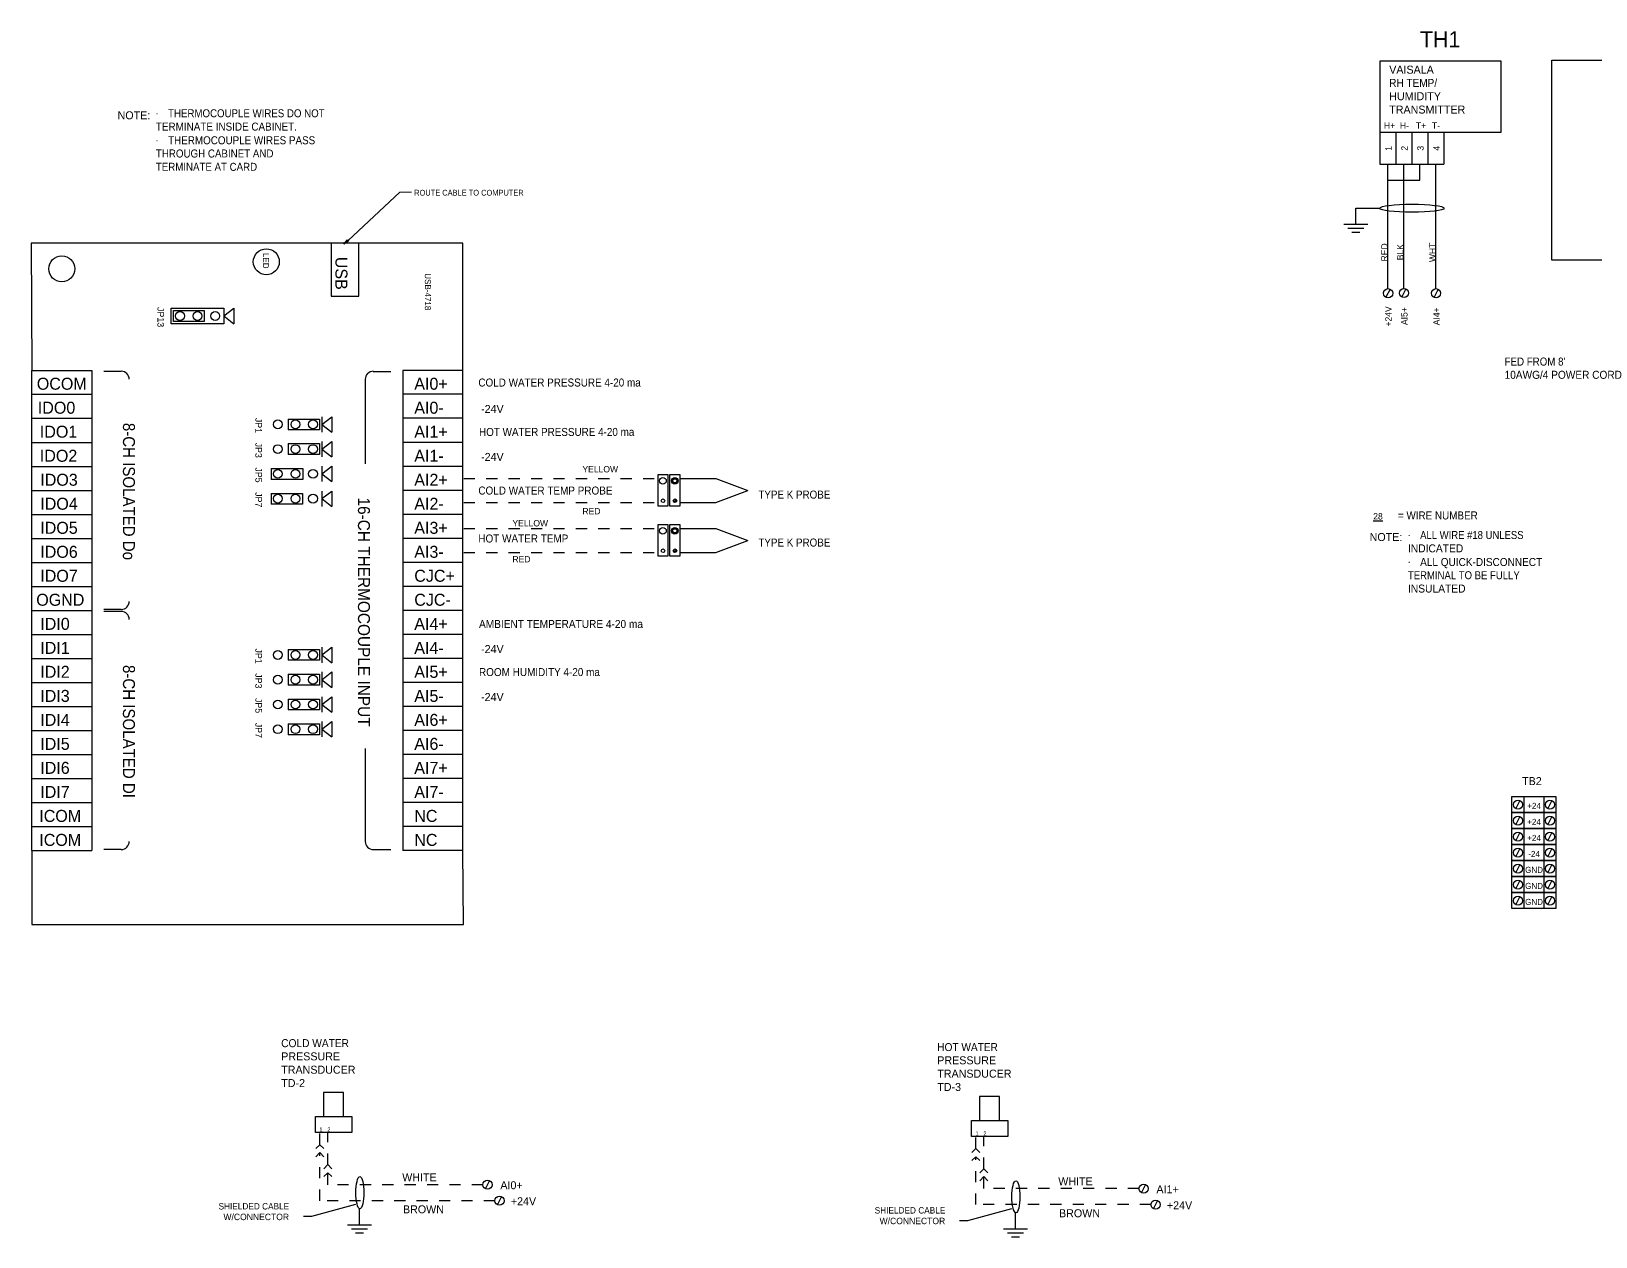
# Model space of a CAD drawing. Header units: inches. Extents: x 1 to 32.3, y 0.5 to 21.
# Drawn here: x 2.6 to 16.57, y 10.25 to 21.01 of the extents above; entities that cross this region are included whole.
import ezdxf

# ---------------------------------------------------------------- set-up
doc = ezdxf.new("R2010")
doc.units = ezdxf.units.IN
doc.header["$MEASUREMENT"] = 0
doc.linetypes.add('HIDDEN', pattern=[0.075, 0.05, -0.025])
for name, color, linetype in [('COMP', 3, 'Continuous'), ('DASH', 3, 'HIDDEN'), ('DEVICE', 3, 'Continuous'), ('HIDDEN', 3, 'HIDDEN'), ('SLD-0', 7, 'Continuous'), ('TEXT', 4, 'Continuous'), ('WIRE', 1, 'Continuous'), ('WIRE_BIG', 1, 'Continuous')]:
    doc.layers.add(name, color=color, linetype=linetype)
doc.styles.add('SLDTEXTSTYLE0', font='TXT')
doc.styles.add('SLDTEXTSTYLE1', font='TXT', dxfattribs={"width": 0.928571})
doc.styles.add('SLDTEXTSTYLE10', font='TXT', dxfattribs={"width": 0.923077})
doc.styles.add('SLDTEXTSTYLE11', font='TXT', dxfattribs={"width": 0.944444})
doc.styles.add('SLDTEXTSTYLE14', font='TXT', dxfattribs={"width": 0.7})
doc.styles.add('SLDTEXTSTYLE15', font='TXT', dxfattribs={"width": 0.887368})
doc.styles.add('SLDTEXTSTYLE16', font='TXT', dxfattribs={"width": 0.96})
doc.styles.add('SLDTEXTSTYLE17', font='TXT', dxfattribs={"width": 0.937})
doc.styles.add('SLDTEXTSTYLE18', font='TXT', dxfattribs={"width": 0.891})
doc.styles.add('SLDTEXTSTYLE19', font='TXT', dxfattribs={"width": 0.9375})
doc.styles.add('SLDTEXTSTYLE2', font='TXT', dxfattribs={"width": 0.916667})
doc.styles.add('SLDTEXTSTYLE20', font='TXT', dxfattribs={"width": 0.9048})
doc.styles.add('SLDTEXTSTYLE21', font='TXT', dxfattribs={"width": 0.9232})
doc.styles.add('SLDTEXTSTYLE22', font='TXT', dxfattribs={"width": 0.92})
doc.styles.add('SLDTEXTSTYLE23', font='TXT', dxfattribs={"width": 0.911579})
doc.styles.add('SLDTEXTSTYLE24', font='TXT', dxfattribs={"width": 0.905882})
doc.styles.add('SLDTEXTSTYLE25', font='TXT', dxfattribs={"width": 0.909091})
doc.styles.add('SLDTEXTSTYLE26', font='TXT', dxfattribs={"width": 0.95})
doc.styles.add('SLDTEXTSTYLE27', font='TXT', dxfattribs={"width": 0.964286})
doc.styles.add('SLDTEXTSTYLE28', font='TXT', dxfattribs={"width": 0.925926})
doc.styles.add('SLDTEXTSTYLE29', font='TXT', dxfattribs={"width": 0.934783})
doc.styles.add('SLDTEXTSTYLE4', font='TXT', dxfattribs={"width": 0.958333})

# ---------------------------------------------------------------- blocks, each defined once
blk = doc.blocks.new('GND')
at = {"layer": 'WIRE_BIG'}
for p, q in [((0, -0.5), (0, 0)), ((-0.375, -0.5), (0.375, -0.5)), ((-0.25, -0.625), (0.25, -0.625)), ((-0.125, -0.75), (0.125, -0.75))]:
    blk.add_line(p, q, dxfattribs=at)
blk = doc.blocks.new('ADVANTECH JUMPER')
at = {"layer": 'DEVICE'}
for p, q in [((17.133, 61.415), (18.117, 61.415)), ((17.133, 61.415), (17.133, 61.079)), ((18.117, 61.415), (18.117, 61.079)), ((18.117, 61.079), (17.133, 61.079))]:
    blk.add_line(p, q, dxfattribs=at)
blk = doc.blocks.new('SW_NOTE_2')
at = {"layer": 'TEXT', "color": 0, "attachment_point": 1}
for s, insert, char_height, style in [('·     ', (0, 0.092), 0.0714, 'SLDTEXTSTYLE14'), ('ALL WIRE #18 UNLESS', (0.109, 0.089), 0.07143, 'SLDTEXTSTYLE15'), ('INDICATED', (0, -0.03), 0.0714, 'SLDTEXTSTYLE16'), ('TERMINAL TO BE FULLY', (0, -0.27), 0.07143, 'SLDTEXTSTYLE18'), ('·     ', (0, -0.148), 0.0714, 'SLDTEXTSTYLE14'), ('ALL QUICK-DISCONNECT', (0.109, -0.152), 0.07143, 'SLDTEXTSTYLE17'), ('INSULATED', (0, -0.389), 0.0714, 'SLDTEXTSTYLE16')]:
    blk.add_mtext(s, dxfattribs=dict(at, insert=insert, char_height=char_height, style=style))
blk = doc.blocks.new('SW_NOTE_4')
at = {"layer": 'TEXT', "color": 0, "attachment_point": 1}
for s, insert, char_height, style in [('·     ', (0, 0.092), 0.0714, 'SLDTEXTSTYLE14'), ('THERMOCOUPLE WIRES DO NOT', (0.109, 0.089), 0.07143, 'SLDTEXTSTYLE20'), ('TERMINATE INSIDE CABINET.', (0, -0.03), 0.07143, 'SLDTEXTSTYLE21'), ('THROUGH CABINET AND', (0, -0.27), 0.07143, 'SLDTEXTSTYLE23'), ('·     ', (0, -0.148), 0.0714, 'SLDTEXTSTYLE14'), ('THERMOCOUPLE WIRES PASS', (0.109, -0.152), 0.07143, 'SLDTEXTSTYLE22'), ('TERMINATE AT CARD', (0, -0.389), 0.07143, 'SLDTEXTSTYLE24')]:
    blk.add_mtext(s, dxfattribs=dict(at, insert=insert, char_height=char_height, style=style))
blk = doc.blocks.new('SW_NOTE_5')
at = {"layer": 'TEXT', "color": 0, "char_height": 0.07143, "attachment_point": 1}
for s, insert, style in [("FED FROM 8'", (0, 0.092), 'SLDTEXTSTYLE25'), ('10AWG/4 POWER CORD', (0, -0.026), 'SLDTEXTSTYLE11')]:
    blk.add_mtext(s, dxfattribs=dict(at, insert=insert, style=style))
blk = doc.blocks.new('SW_NOTE_6')
at = {"layer": 'SLD-0', "color": 0, "char_height": 0.0714, "attachment_point": 1}
for s, insert, style in [('COLD WATER', (0, 0.092), 'SLDTEXTSTYLE26'), ('PRESSURE', (0, -0.026), 'SLDTEXTSTYLE0'), ('TRANSDUCER', (0, -0.145), 'SLDTEXTSTYLE0'), ('TD-2', (0, -0.264), 'SLDTEXTSTYLE0')]:
    blk.add_mtext(s, dxfattribs=dict(at, insert=insert, style=style))
blk = doc.blocks.new('SW_NOTE_7')
at = {"layer": 'TEXT', "color": 0, "char_height": 0.05714, "attachment_point": 3}
for s, insert, style in [('SHIELDED CABLE', (0.813, 0.074), 'SLDTEXTSTYLE27'), ('W/CONNECTOR', (0.812, -0.021), 'SLDTEXTSTYLE0')]:
    blk.add_mtext(s, dxfattribs=dict(at, insert=insert, style=style))
blk = doc.blocks.new('SW_NOTE_8')
at = {"layer": 'TEXT', "color": 0, "attachment_point": 1}
for s, insert, char_height, style in [('VAISALA', (0, 0.092), 0.0714, 'SLDTEXTSTYLE0'), ('RH TEMP/', (0, -0.026), 0.0714, 'SLDTEXTSTYLE19'), ('TRANSMITTER', (0, -0.264), 0.07143, 'SLDTEXTSTYLE0'), ('HUMIDITY', (0, -0.145), 0.0714, 'SLDTEXTSTYLE0')]:
    blk.add_mtext(s, dxfattribs=dict(at, insert=insert, char_height=char_height, style=style))
blk = doc.blocks.new('SW_NOTE_9')
at = {"layer": 'SLD-0', "color": 0, "char_height": 0.0714, "attachment_point": 1}
for s, insert, style in [('HOT WATER', (0, 0.092), 'SLDTEXTSTYLE11'), ('PRESSURE', (0, -0.026), 'SLDTEXTSTYLE0'), ('TRANSDUCER', (0, -0.145), 'SLDTEXTSTYLE0'), ('TD-3', (0, -0.264), 'SLDTEXTSTYLE0')]:
    blk.add_mtext(s, dxfattribs=dict(at, insert=insert, style=style))
blk = doc.blocks.new('SW_NOTE_10')
at = {"layer": 'TEXT', "color": 0, "char_height": 0.05714, "attachment_point": 3}
for s, insert, style in [('SHIELDED CABLE', (0.813, 0.074), 'SLDTEXTSTYLE27'), ('W/CONNECTOR', (0.812, -0.021), 'SLDTEXTSTYLE0')]:
    blk.add_mtext(s, dxfattribs=dict(at, insert=insert, style=style))

msp = doc.modelspace()

# ---------------------------------------------------------------- hatches: boundary and pattern name
at = {"layer": 'TEXT'}
msp.add_hatch(color=256, dxfattribs=at).paths.add_polyline_path([(5.425, 19.148), (5.436, 19.136), (5.393, 19.107)], flags=0)

# ---------------------------------------------------------------- linework, layer by layer
at = {"layer": 'COMP'}
for p, q in [((14.643, 20.107), (14.643, 19.821)), ((14.786, 20.107), (14.786, 19.821)), ((14.929, 20.107), (14.929, 19.821)), ((15.071, 20.107), (15.071, 19.821)), ((15.071, 20.107), (15.071, 19.821)), ((15.214, 20.107), (15.214, 19.821)), ((14.643, 19.821), (14.786, 19.821)), ((14.786, 19.821), (14.929, 19.821)), ((14.929, 19.821), (15.071, 19.821)), ((15.071, 19.821), (15.214, 19.821))]:
    msp.add_line(p, q, dxfattribs=at)
at = {"layer": 'COMP', "linetype": 'Continuous'}
for p, q in [((14.733, 18.707), (14.697, 18.636)), ((14.875, 18.708), (14.839, 18.637)), ((15.162, 18.707), (15.126, 18.636)), ((6.693, 10.751), (6.658, 10.68)), ((12.551, 10.715), (12.515, 10.644)), ((6.801, 10.608), (6.765, 10.537)), ((12.658, 10.572), (12.622, 10.501))]:
    msp.add_line(p, q, dxfattribs=at)
at = {"layer": 'COMP', "linetype": 'Continuous', "lineweight": 30}
for p, q in [((15.821, 14.179), (16.214, 14.179)), ((15.821, 14.036), (15.821, 14.179)), ((15.893, 14.143), (15.857, 14.071)), ((15.929, 14.179), (15.929, 14.036)), ((16.107, 14.179), (16.107, 14.036)), ((16.179, 14.143), (16.143, 14.071)), ((16.214, 14.179), (16.214, 14.036)), ((16.214, 14.036), (15.821, 14.036)), ((15.821, 14.036), (16.214, 14.036)), ((15.821, 13.893), (15.821, 14.036)), ((15.893, 14), (15.857, 13.929)), ((15.929, 14.036), (15.929, 13.893)), ((16.107, 14.036), (16.107, 13.893)), ((16.179, 14), (16.143, 13.929)), ((16.214, 14.036), (16.214, 13.893)), ((15.821, 13.893), (16.214, 13.893)), ((15.821, 13.75), (15.821, 13.893)), ((16.214, 13.893), (15.821, 13.893)), ((15.893, 13.857), (15.857, 13.786)), ((15.929, 13.893), (15.929, 13.75)), ((16.107, 13.893), (16.107, 13.75)), ((16.179, 13.857), (16.143, 13.786)), ((16.214, 13.893), (16.214, 13.75)), ((16.214, 13.75), (15.821, 13.75)), ((15.821, 13.75), (16.214, 13.75)), ((15.821, 13.607), (15.821, 13.75)), ((15.893, 13.714), (15.857, 13.643)), ((15.929, 13.75), (15.929, 13.607)), ((16.107, 13.75), (16.107, 13.607)), ((16.179, 13.714), (16.143, 13.643)), ((16.214, 13.75), (16.214, 13.607)), ((15.821, 13.607), (16.214, 13.607)), ((15.821, 13.464), (15.821, 13.607)), ((16.214, 13.607), (15.821, 13.607)), ((15.893, 13.571), (15.857, 13.5)), ((15.929, 13.607), (15.929, 13.464)), ((16.107, 13.607), (16.107, 13.464)), ((16.179, 13.571), (16.143, 13.5)), ((16.214, 13.607), (16.214, 13.464)), ((16.214, 13.464), (15.821, 13.464)), ((15.821, 13.464), (16.214, 13.464)), ((15.821, 13.321), (15.821, 13.464)), ((15.893, 13.429), (15.857, 13.357)), ((15.929, 13.464), (15.929, 13.321)), ((16.107, 13.464), (16.107, 13.321)), ((16.179, 13.429), (16.143, 13.357)), ((16.214, 13.464), (16.214, 13.321)), ((16.214, 13.321), (15.821, 13.321)), ((15.821, 13.321), (16.214, 13.321)), ((15.821, 13.179), (15.821, 13.321)), ((15.893, 13.286), (15.857, 13.214)), ((15.929, 13.321), (15.929, 13.179)), ((16.107, 13.321), (16.107, 13.179)), ((16.179, 13.286), (16.143, 13.214)), ((16.214, 13.321), (16.214, 13.179)), ((16.214, 13.179), (15.821, 13.179))]:
    msp.add_line(p, q, dxfattribs=at)
at = {"layer": 'COMP', "linetype": 'Continuous'}
for centre in [(14.716, 18.67), (14.858, 18.672), (15.144, 18.67), (6.676, 10.714), (12.533, 10.679), (6.783, 10.571), (12.64, 10.536)]:
    msp.add_circle(centre, 0.041, dxfattribs=at)
at = {"layer": 'COMP', "linetype": 'Continuous', "lineweight": 30}
for centre in [(15.876, 14.106), (16.161, 14.106), (15.876, 13.963), (16.161, 13.963), (15.876, 13.82), (16.161, 13.82), (15.876, 13.678), (16.161, 13.678), (15.876, 13.535), (16.161, 13.535), (15.876, 13.392), (16.161, 13.392), (15.876, 13.249), (16.161, 13.249)]:
    msp.add_circle(centre, 0.041, dxfattribs=at)
at = {"layer": 'DASH', "linetype": 'Continuous'}
for p, q in [((16.179, 20.75), (19.964, 20.75)), ((16.179, 18.964), (16.179, 20.75)), ((19.964, 18.964), (16.179, 18.964))]:
    msp.add_line(p, q, dxfattribs=at)
at = {"layer": 'DEVICE', "linetype": 'Continuous', "lineweight": 30}
for p, q in [((15.726, 20.742), (14.643, 20.742)), ((14.643, 20.742), (14.643, 20.107)), ((15.726, 20.107), (15.726, 20.742)), ((14.643, 20.107), (15.726, 20.107)), ((6.455, 19.116), (2.603, 19.116)), ((2.603, 19.116), (2.607, 17.982)), ((5.281, 19.112), (5.281, 18.643)), ((5.527, 18.643), (5.527, 19.116)), ((6.455, 17.982), (6.455, 19.116)), ((5.281, 18.643), (5.527, 18.643)), ((3.852, 18.536), (4.323, 18.536)), ((3.852, 18.398), (3.852, 18.536)), ((3.871, 18.516), (4.146, 18.516)), ((3.871, 18.418), (3.871, 18.516)), ((4.146, 18.516), (4.146, 18.418)), ((4.323, 18.536), (4.323, 18.398)), ((4.323, 18.467), (4.412, 18.536)), ((4.323, 18.467), (4.412, 18.398)), ((4.412, 18.536), (4.412, 18.398)), ((4.323, 18.398), (3.852, 18.398)), ((4.146, 18.418), (3.871, 18.418)), ((2.607, 17.768), (2.607, 17.982)), ((2.607, 17.982), (3.143, 17.982)), ((3.143, 17.982), (3.143, 17.768)), ((3.406, 17.973), (3.25, 17.973)), ((5.585, 17.147), (5.585, 17.902)), ((5.656, 17.973), (5.812, 17.973)), ((5.92, 17.982), (5.92, 17.768)), ((6.455, 17.982), (5.92, 17.982)), ((6.455, 17.768), (6.455, 17.982)), ((2.607, 17.554), (2.607, 17.768)), ((2.607, 17.768), (3.143, 17.768)), ((3.143, 17.768), (3.143, 17.554)), ((5.92, 17.768), (5.92, 17.554)), ((6.455, 17.768), (5.92, 17.768)), ((6.455, 17.554), (6.455, 17.768)), ((2.607, 17.339), (2.607, 17.554)), ((2.607, 17.554), (3.143, 17.554)), ((3.143, 17.554), (3.143, 17.339)), ((5.197, 17.568), (5.197, 17.431)), ((5.197, 17.5), (5.285, 17.568)), ((5.197, 17.5), (5.285, 17.431)), ((5.285, 17.568), (5.285, 17.431)), ((5.92, 17.554), (5.92, 17.339)), ((6.455, 17.554), (5.92, 17.554)), ((6.455, 17.339), (6.455, 17.554)), ((2.607, 17.125), (2.607, 17.339)), ((2.607, 17.339), (3.143, 17.339)), ((3.143, 17.339), (3.143, 17.125)), ((5.197, 17.347), (5.197, 17.21)), ((5.197, 17.279), (5.285, 17.347)), ((5.285, 17.347), (5.285, 17.21)), ((5.92, 17.339), (5.92, 17.125)), ((6.455, 17.339), (5.92, 17.339)), ((6.455, 17.125), (6.455, 17.339)), ((5.197, 17.279), (5.285, 17.21)), ((2.607, 16.911), (2.607, 17.125)), ((2.607, 17.125), (3.143, 17.125)), ((3.143, 17.125), (3.143, 16.911)), ((5.197, 17.126), (5.197, 16.989)), ((5.197, 17.058), (5.285, 17.126)), ((5.197, 17.058), (5.285, 16.989)), ((5.285, 17.126), (5.285, 16.989)), ((5.92, 17.125), (5.92, 16.911)), ((6.455, 17.125), (5.92, 17.125)), ((6.455, 16.911), (6.455, 17.125)), ((2.607, 16.696), (2.607, 16.911)), ((2.607, 16.911), (3.143, 16.911)), ((3.143, 16.911), (3.143, 16.696)), ((5.197, 16.905), (5.197, 16.768)), ((5.197, 16.837), (5.285, 16.905)), ((5.285, 16.905), (5.285, 16.768)), ((5.92, 16.911), (5.92, 16.696)), ((6.455, 16.911), (5.92, 16.911)), ((6.455, 16.696), (6.455, 16.911)), ((8.393, 17.018), (8.714, 17.018)), ((8.714, 17.018), (9, 16.911)), ((8.714, 16.804), (9, 16.911)), ((5.197, 16.837), (5.285, 16.768)), ((8.393, 16.804), (8.714, 16.804)), ((2.607, 16.482), (2.607, 16.696)), ((2.607, 16.696), (3.143, 16.696)), ((3.143, 16.696), (3.143, 16.482)), ((5.92, 16.696), (5.92, 16.482)), ((6.455, 16.696), (5.92, 16.696)), ((6.455, 16.482), (6.455, 16.696)), ((2.607, 16.268), (2.607, 16.482)), ((2.607, 16.482), (3.143, 16.482)), ((3.143, 16.482), (3.143, 16.268)), ((5.92, 16.482), (5.92, 16.268)), ((6.455, 16.482), (5.92, 16.482)), ((6.455, 16.268), (6.455, 16.482)), ((8.393, 16.571), (8.714, 16.571)), ((8.714, 16.571), (9, 16.464)), ((8.393, 16.357), (8.714, 16.357)), ((8.714, 16.357), (9, 16.464)), ((2.607, 16.054), (2.607, 16.268)), ((2.607, 16.268), (3.143, 16.268)), ((3.143, 16.268), (3.143, 16.054)), ((5.92, 16.268), (5.92, 16.054)), ((6.455, 16.268), (5.92, 16.268)), ((6.455, 16.054), (6.455, 16.268)), ((2.607, 15.839), (2.607, 16.054)), ((2.607, 16.054), (3.143, 16.054)), ((3.143, 16.054), (3.143, 15.839)), ((5.92, 16.054), (5.92, 15.839)), ((6.455, 16.054), (5.92, 16.054)), ((6.455, 15.839), (6.455, 16.054)), ((2.607, 15.625), (2.607, 15.839)), ((2.607, 15.839), (3.143, 15.839)), ((3.143, 15.839), (3.143, 15.625)), ((3.406, 15.848), (3.25, 15.848)), ((3.406, 15.83), (3.25, 15.83)), ((5.92, 15.839), (5.92, 15.625)), ((6.455, 15.839), (5.92, 15.839)), ((6.455, 15.625), (6.455, 15.839)), ((2.607, 15.411), (2.607, 15.625)), ((2.607, 15.625), (3.143, 15.625)), ((3.143, 15.625), (3.143, 15.411)), ((5.197, 15.511), (5.197, 15.373)), ((5.197, 15.442), (5.285, 15.511)), ((5.285, 15.511), (5.285, 15.373)), ((5.92, 15.625), (5.92, 15.411)), ((6.455, 15.625), (5.92, 15.625)), ((6.455, 15.411), (6.455, 15.625)), ((2.607, 15.196), (2.607, 15.411)), ((2.607, 15.411), (3.143, 15.411)), ((3.143, 15.411), (3.143, 15.196)), ((5.197, 15.442), (5.285, 15.373)), ((5.92, 15.411), (5.92, 15.196)), ((6.455, 15.411), (5.92, 15.411)), ((6.455, 15.196), (6.455, 15.411)), ((5.197, 15.29), (5.197, 15.152)), ((5.197, 15.221), (5.285, 15.29)), ((5.285, 15.29), (5.285, 15.152)), ((2.607, 14.982), (2.607, 15.196)), ((2.607, 15.196), (3.143, 15.196)), ((3.143, 15.196), (3.143, 14.982)), ((5.197, 15.221), (5.285, 15.152)), ((5.92, 15.196), (5.92, 14.982)), ((6.455, 15.196), (5.92, 15.196)), ((6.455, 14.982), (6.455, 15.196)), ((2.607, 14.768), (2.607, 14.982)), ((2.607, 14.982), (3.143, 14.982)), ((3.143, 14.982), (3.143, 14.768)), ((5.197, 15.069), (5.197, 14.931)), ((5.197, 15), (5.285, 15.069)), ((5.197, 15), (5.285, 14.931)), ((5.285, 15.069), (5.285, 14.931)), ((5.92, 14.982), (5.92, 14.768)), ((6.455, 14.982), (5.92, 14.982)), ((6.455, 14.768), (6.455, 14.982)), ((5.197, 14.848), (5.197, 14.71)), ((5.197, 14.779), (5.285, 14.848)), ((5.285, 14.848), (5.285, 14.71)), ((2.607, 14.554), (2.607, 14.768)), ((2.607, 14.768), (3.143, 14.768)), ((3.143, 14.768), (3.143, 14.554)), ((5.197, 14.779), (5.285, 14.71)), ((5.92, 14.768), (5.92, 14.554)), ((6.455, 14.768), (5.92, 14.768)), ((6.455, 14.554), (6.455, 14.768)), ((2.607, 14.339), (2.607, 14.554)), ((2.607, 14.554), (3.143, 14.554)), ((3.143, 14.554), (3.143, 14.339)), ((5.585, 13.777), (5.585, 14.607)), ((5.92, 14.554), (5.92, 14.339)), ((6.455, 14.554), (5.92, 14.554)), ((6.455, 14.339), (6.455, 14.554)), ((2.607, 14.125), (2.607, 14.339)), ((2.607, 14.339), (3.143, 14.339)), ((3.143, 14.339), (3.143, 14.125)), ((5.92, 14.339), (5.92, 14.125)), ((6.455, 14.339), (5.92, 14.339)), ((6.455, 14.125), (6.455, 14.339)), ((2.607, 13.911), (2.607, 14.125)), ((2.607, 14.125), (3.143, 14.125)), ((3.143, 14.125), (3.143, 13.911)), ((5.92, 14.125), (5.92, 13.911)), ((6.455, 14.125), (5.92, 14.125)), ((6.455, 13.911), (6.455, 14.125)), ((2.607, 13.696), (2.607, 13.911)), ((2.607, 13.911), (3.143, 13.911)), ((3.143, 13.911), (3.143, 13.696)), ((5.92, 13.911), (5.92, 13.696)), ((6.455, 13.911), (5.92, 13.911)), ((6.455, 13.696), (6.455, 13.911)), ((2.607, 13.696), (3.143, 13.696)), ((2.607, 13.696), (2.607, 13.036)), ((3.406, 13.705), (3.25, 13.705)), ((5.656, 13.705), (5.812, 13.705)), ((6.455, 13.696), (5.92, 13.696)), ((6.46, 13.036), (6.455, 13.696)), ((2.607, 13.036), (6.46, 13.036))]:
    msp.add_line(p, q, dxfattribs=at)
at = {"layer": 'DEVICE'}
for p, q in [((8.198, 17.052), (8.287, 17.052)), ((8.198, 16.769), (8.198, 17.052)), ((8.287, 17.052), (8.287, 16.769)), ((8.304, 17.052), (8.393, 17.052)), ((8.304, 16.769), (8.304, 17.052)), ((8.393, 17.052), (8.393, 16.769)), ((8.287, 16.769), (8.198, 16.769)), ((8.393, 16.769), (8.304, 16.769)), ((8.198, 16.606), (8.287, 16.606)), ((8.198, 16.323), (8.198, 16.606)), ((8.287, 16.606), (8.287, 16.323)), ((8.304, 16.606), (8.393, 16.606)), ((8.304, 16.323), (8.304, 16.606)), ((8.393, 16.606), (8.393, 16.323)), ((8.287, 16.323), (8.198, 16.323)), ((8.393, 16.323), (8.304, 16.323))]:
    msp.add_line(p, q, dxfattribs=at)
at = {"layer": 'DEVICE', "linetype": 'Continuous', "lineweight": 30}
for centre, radius in [((2.875, 18.888), 0.116), ((4.701, 18.951), 0.116), ((3.93, 18.467), 0.0393), ((4.087, 18.467), 0.0393), ((4.245, 18.467), 0.0393), ((4.804, 17.5), 0.0393), ((4.961, 17.5), 0.0393), ((5.118, 17.5), 0.0393), ((4.804, 17.279), 0.0393), ((4.961, 17.279), 0.0393), ((5.118, 17.279), 0.0393), ((4.804, 17.058), 0.0393), ((4.961, 17.058), 0.0393), ((5.118, 17.058), 0.0393), ((4.804, 16.837), 0.0393), ((4.961, 16.837), 0.0393), ((5.118, 16.837), 0.0393), ((4.804, 15.442), 0.0393), ((4.961, 15.442), 0.0393), ((5.118, 15.442), 0.0393), ((4.804, 15.221), 0.0393), ((4.961, 15.221), 0.0393), ((5.118, 15.221), 0.0393), ((4.804, 15), 0.0393), ((4.961, 15), 0.0393), ((5.118, 15), 0.0393), ((4.804, 14.779), 0.0393), ((4.961, 14.779), 0.0393), ((5.118, 14.779), 0.0393)]:
    msp.add_circle(centre, radius, dxfattribs=at)
at = {"layer": 'DEVICE'}
for centre, radius in [((8.242, 16.996), 0.0297), ((8.348, 16.996), 0.0297), ((8.348, 16.996), 0.0187), ((8.243, 16.818), 0.0159), ((8.349, 16.818), 0.0159), ((8.349, 16.818), 0.00898), ((8.242, 16.55), 0.0297), ((8.348, 16.55), 0.0297), ((8.348, 16.55), 0.0187), ((8.243, 16.372), 0.0159), ((8.349, 16.372), 0.0159), ((8.349, 16.372), 0.00898)]:
    msp.add_circle(centre, radius, dxfattribs=at)
at = {"layer": 'DEVICE', "linetype": 'Continuous', "lineweight": 30}
for centre, start, end in [((3.406, 17.902), 0, 90), ((5.656, 17.902), 90, 180), ((3.406, 15.92), 270, 0), ((3.406, 15.759), 0, 90), ((3.406, 13.777), 270, 0), ((5.656, 13.777), 180, 270)]:
    msp.add_arc(centre, 0.0714, start, end, dxfattribs=at)
at = {"layer": 'HIDDEN', "lineweight": 30}
for p, q in [((6.464, 17.018), (8.198, 17.018)), ((6.464, 16.804), (8.198, 16.804)), ((6.464, 16.571), (8.198, 16.571)), ((6.464, 16.357), (8.198, 16.357))]:
    msp.add_line(p, q, dxfattribs=at)
at = {"layer": 'HIDDEN', "linetype": 'HIDDEN'}
for p, q in [((5.179, 11.071), (5.179, 11.179)), ((5.25, 10.893), (5.25, 11.179)), ((11.036, 11.036), (11.036, 11.143)), ((11.107, 10.857), (11.107, 11.143)), ((5.179, 10.571), (5.179, 11)), ((11.036, 10.536), (11.036, 10.964)), ((5.25, 10.714), (5.25, 10.821)), ((11.107, 10.679), (11.107, 10.786)), ((6.636, 10.714), (5.25, 10.714)), ((12.493, 10.679), (11.107, 10.679)), ((6.743, 10.571), (5.179, 10.571)), ((12.6, 10.536), (11.036, 10.536))]:
    msp.add_line(p, q, dxfattribs=at)
at = {"layer": 'SLD-0', "linetype": 'Continuous'}
for p, q in [((5.39, 11.537), (5.212, 11.537)), ((5.212, 11.537), (5.212, 11.323)), ((5.39, 11.323), (5.39, 11.537)), ((11.248, 11.501), (11.069, 11.501)), ((11.069, 11.501), (11.069, 11.287)), ((11.248, 11.287), (11.248, 11.501)), ((5.212, 11.323), (5.39, 11.323)), ((11.069, 11.287), (11.248, 11.287))]:
    msp.add_line(p, q, dxfattribs=at)
at = {"layer": 'SLD-0'}
for p, q in [((5.14, 11.323), (5.463, 11.323)), ((5.14, 11.179), (5.14, 11.323)), ((5.463, 11.323), (5.463, 11.179)), ((5.463, 11.179), (5.14, 11.179)), ((10.998, 11.287), (11.32, 11.287)), ((10.998, 11.143), (10.998, 11.287)), ((11.32, 11.287), (11.32, 11.143)), ((11.32, 11.143), (10.998, 11.143))]:
    msp.add_line(p, q, dxfattribs=at)
at = {"layer": 'TEXT', "linetype": 'Continuous', "lineweight": 0}
for p, q in [((5.431, 19.142), (5.893, 19.571)), ((5.893, 19.571), (5.996, 19.571))]:
    msp.add_line(p, q, dxfattribs=at)
at = {"layer": 'TEXT'}
for p, q in [((5.393, 19.107), (5.425, 19.148)), ((5.436, 19.136), (5.393, 19.107)), ((5.425, 19.148), (5.436, 19.136))]:
    msp.add_line(p, q, dxfattribs=at)
at = {"layer": 'TEXT', "linetype": 'Continuous'}
for p, q in [((5.498, 10.536), (5.105, 10.429)), ((11.355, 10.5), (10.962, 10.393)), ((5.105, 10.429), (5.033, 10.429)), ((10.962, 10.393), (10.89, 10.393))]:
    msp.add_line(p, q, dxfattribs=at)
at = {"layer": 'WIRE', "linetype": 'Continuous', "lineweight": 30}
for p, q in [((14.714, 19.679), (15, 19.679)), ((14.429, 19.429), (14.643, 19.429)), ((5.179, 11.071), (5.143, 11.036)), ((5.179, 11.071), (5.214, 11.036)), ((11.036, 11.036), (11, 11)), ((11.036, 11.036), (11.071, 11)), ((5.179, 11), (5.143, 10.964)), ((5.179, 11), (5.214, 10.964)), ((11.036, 10.964), (11, 10.929)), ((11.036, 10.964), (11.071, 10.929)), ((5.25, 10.893), (5.214, 10.857)), ((5.25, 10.821), (5.214, 10.786)), ((5.25, 10.893), (5.286, 10.857)), ((5.25, 10.821), (5.286, 10.786)), ((11.107, 10.857), (11.071, 10.821)), ((11.107, 10.786), (11.071, 10.75)), ((11.107, 10.857), (11.143, 10.821)), ((11.107, 10.786), (11.143, 10.75))]:
    msp.add_line(p, q, dxfattribs=at)
for centre, major_axis, ratio in [((14.929, 19.429), (0.286, 0), 0.125), ((5.536, 10.643), (0, 0.143), 0.25), ((11.393, 10.607), (0, 0.143), 0.25)]:
    msp.add_ellipse(centre, major_axis=major_axis, ratio=ratio, dxfattribs=at)
at = {"layer": 'WIRE_BIG'}
for p, q in [((14.714, 18.714), (14.714, 19.821)), ((14.857, 18.714), (14.857, 19.821)), ((15, 19.679), (15, 19.821)), ((15.143, 18.714), (15.143, 19.821))]:
    msp.add_line(p, q, dxfattribs=at)

# ---------------------------------------------------------------- block references
at = {"color": 7, "linetype": 'Continuous', "xscale": 0.2857142857142857, "yscale": 0.2857142857142857, "zscale": 0.2857142857142857}
for name, p in [('GND', (14.429, 19.429)), ('ADVANTECH JUMPER', (0, 0)), ('GND', (5.533, 10.5)), ('GND', (11.39, 10.464))]:
    msp.add_blockref(name, p, dxfattribs=at)
at = {"layer": 'SLD-0'}
for name, p in [('SW_NOTE_6', (4.834, 11.921)), ('SW_NOTE_9', (10.691, 11.886))]:
    msp.add_blockref(name, p, dxfattribs=at)
at = {"layer": 'TEXT'}
for name, p in [('SW_NOTE_8', (14.726, 20.609)), ('SW_NOTE_4', (3.715, 20.223)), ('SW_NOTE_5', (15.756, 18.004)), ('SW_NOTE_2', (14.893, 16.459)), ('SW_NOTE_7', (4.092, 10.476)), ('SW_NOTE_10', (9.95, 10.44))]:
    msp.add_blockref(name, p, dxfattribs=at)
at = {"layer": 'TEXT', "xscale": 0.2857142857142857, "yscale": 0.2857142857142857, "zscale": 0.2857142857142857}
for p in [(0, -0.219), (-0.15, -0.442), (-0.152, -0.663), (0, -2.057), (0, -2.278), (0, -2.499), (0, -2.721)]:
    msp.add_blockref('ADVANTECH JUMPER', p, dxfattribs=at)

# ---------------------------------------------------------------- texts
at = {"layer": 'COMP', "char_height": 0.0571, "attachment_point": 1, "style": 'SLDTEXTSTYLE0'}
for s, insert in [('H+', (14.679, 20.195)), ('H-', (14.821, 20.195)), ('T+', (14.964, 20.195)), ('T-', (15.107, 20.195))]:
    msp.add_mtext(s, dxfattribs=dict(at, insert=insert))
at = {"layer": 'COMP', "char_height": 0.0571, "attachment_point": 2, "rotation": 90, "style": 'SLDTEXTSTYLE0'}
for s, insert in [('1', (14.69, 19.963)), ('2', (14.833, 19.964)), ('3', (14.976, 19.964)), ('4', (15.119, 19.964))]:
    msp.add_mtext(s, dxfattribs=dict(at, insert=insert))
at = {"layer": 'DEVICE', "attachment_point": 2, "rotation": 270}
for s, insert, char_height, style in [('LED', (4.724, 18.96), 0.0536, 'SLDTEXTSTYLE0'), ('USB', (5.425, 18.848), 0.1071, 'SLDTEXTSTYLE0'), ('USB-4718', (6.17, 18.683), 0.0536, 'SLDTEXTSTYLE0'), ('JP13', (3.788, 18.457), 0.0589, 'SLDTEXTSTYLE0'), ('8-CH ISOLATED Do', (3.528, 16.901), 0.10714, 'SLDTEXTSTYLE19'), ('JP1', (4.662, 17.49), 0.0589, 'SLDTEXTSTYLE0'), ('JP3', (4.662, 17.269), 0.0589, 'SLDTEXTSTYLE0'), ('JP5', (4.662, 17.048), 0.0589, 'SLDTEXTSTYLE0'), ('JP7', (4.662, 16.827), 0.0589, 'SLDTEXTSTYLE0'), ('16-CH THERMOCOUPLE INPUT', (5.626, 15.825), 0.10714, 'SLDTEXTSTYLE4'), ('JP1', (4.662, 15.432), 0.0589, 'SLDTEXTSTYLE0'), ('8-CH ISOLATED DI', (3.528, 14.759), 0.10714, 'SLDTEXTSTYLE19'), ('JP3', (4.662, 15.211), 0.0589, 'SLDTEXTSTYLE0'), ('JP5', (4.662, 14.99), 0.0589, 'SLDTEXTSTYLE0'), ('JP7', (4.662, 14.769), 0.0589, 'SLDTEXTSTYLE0')]:
    msp.add_mtext(s, dxfattribs=dict(at, insert=insert, char_height=char_height, style=style))
at = {"layer": 'DEVICE', "char_height": 0.1071, "attachment_point": 1, "style": 'SLDTEXTSTYLE0'}
for s, insert in [('OCOM', (2.652, 17.916)), ('AI0+', (6.022, 17.916)), ('IDO0', (2.661, 17.702)), ('AI0-', (6.022, 17.702)), ('IDO1', (2.679, 17.488)), ('AI1+', (6.022, 17.488)), ('IDO2', (2.679, 17.273)), ('AI1-', (6.022, 17.273)), ('IDO3', (2.683, 17.059)), ('AI2+', (6.022, 17.059)), ('IDO4', (2.683, 16.845)), ('AI2-', (6.022, 16.845)), ('IDO5', (2.683, 16.63)), ('AI3+', (6.022, 16.63)), ('IDO6', (2.683, 16.416)), ('AI3-', (6.022, 16.416)), ('IDO7', (2.683, 16.202)), ('CJC+', (6.022, 16.202)), ('OGND', (2.647, 15.988)), ('CJC-', (6.022, 15.988)), ('IDI0', (2.683, 15.773)), ('AI4+', (6.022, 15.773)), ('IDI1', (2.683, 15.559)), ('AI4-', (6.022, 15.559)), ('IDI2', (2.683, 15.345)), ('AI5+', (6.022, 15.345)), ('IDI3', (2.683, 15.13)), ('AI5-', (6.022, 15.13)), ('IDI4', (2.683, 14.916)), ('AI6+', (6.022, 14.916)), ('IDI5', (2.683, 14.702)), ('AI6-', (6.022, 14.702)), ('IDI6', (2.683, 14.488)), ('AI7+', (6.022, 14.488)), ('IDI7', (2.683, 14.273)), ('AI7-', (6.022, 14.273)), ('ICOM', (2.674, 14.059)), ('NC', (6.022, 14.059)), ('ICOM', (2.674, 13.845)), ('NC', (6.022, 13.845))]:
    msp.add_mtext(s, dxfattribs=dict(at, insert=insert))
at = {"layer": 'TEXT'}
for s, insert, char_height, attachment_point, style in [('TH1', (15.181, 21.008), 0.1429, 2, 'SLDTEXTSTYLE0'), ('NOTE:', (3.519, 20.294), 0.0714, 2, 'SLDTEXTSTYLE0'), ('ROUTE CABLE TO COMPUTER', (6.021, 19.593), 0.05143, 1, 'SLDTEXTSTYLE29'), ('COLD WATER PRESSURE 4-20 ma', (6.594, 17.909), 0.07143, 1, 'SLDTEXTSTYLE28'), ('-24V', (6.719, 17.673), 0.0714, 2, 'SLDTEXTSTYLE0'), ('HOT WATER PRESSURE 4-20 ma', (6.6, 17.468), 0.07143, 1, 'SLDTEXTSTYLE10'), ('-24V', (6.719, 17.245), 0.0714, 2, 'SLDTEXTSTYLE0'), ('YELLOW', (7.523, 17.128), 0.0571, 1, 'SLDTEXTSTYLE0'), ('COLD WATER TEMP PROBE', (6.594, 16.945), 0.07143, 1, 'SLDTEXTSTYLE1'), ('TYPE K PROBE', (9.094, 16.909), 0.07143, 1, 'SLDTEXTSTYLE2'), ('YELLOW', (6.898, 16.646), 0.0571, 1, 'SLDTEXTSTYLE0'), ('RED', (7.523, 16.753), 0.0571, 1, 'SLDTEXTSTYLE0'), ('\\L28', (14.583, 16.708), 0.0571, 1, 'SLDTEXTSTYLE0'), ('= WIRE NUMBER', (15.16, 16.723), 0.07143, 2, 'SLDTEXTSTYLE10'), ('HOT WATER TEMP', (6.594, 16.517), 0.07143, 1, 'SLDTEXTSTYLE1'), ('TYPE K PROBE', (9.094, 16.481), 0.07143, 1, 'SLDTEXTSTYLE2'), ('NOTE:', (14.697, 16.53), 0.0714, 2, 'SLDTEXTSTYLE0'), ('RED', (6.898, 16.325), 0.0571, 1, 'SLDTEXTSTYLE0'), ('AMBIENT TEMPERATURE 4-20 ma', (6.6, 15.754), 0.07143, 1, 'SLDTEXTSTYLE11'), ('-24V', (6.719, 15.53), 0.0714, 2, 'SLDTEXTSTYLE0'), ('ROOM HUMIDITY 4-20 ma', (6.6, 15.325), 0.07143, 1, 'SLDTEXTSTYLE1'), ('-24V', (6.719, 15.102), 0.0714, 2, 'SLDTEXTSTYLE0'), ('TB2', (16, 14.352), 0.0714, 2, 'SLDTEXTSTYLE0'), ('+24', (16.019, 14.122), 0.0536, 2, 'SLDTEXTSTYLE0'), ('+24', (16.019, 13.979), 0.0536, 2, 'SLDTEXTSTYLE0'), ('+24', (16.019, 13.836), 0.0536, 2, 'SLDTEXTSTYLE0'), ('-24', (16.019, 13.693), 0.0536, 2, 'SLDTEXTSTYLE0'), ('GND', (16.019, 13.551), 0.0536, 2, 'SLDTEXTSTYLE0'), ('GND', (16.019, 13.408), 0.0536, 2, 'SLDTEXTSTYLE0'), ('GND', (16.019, 13.265), 0.0536, 2, 'SLDTEXTSTYLE0'), ('1', (5.175, 11.225), 0.0357, 1, 'SLDTEXTSTYLE0'), ('2', (5.246, 11.225), 0.0357, 1, 'SLDTEXTSTYLE0'), ('1', (11.032, 11.189), 0.0357, 1, 'SLDTEXTSTYLE0'), ('2', (11.103, 11.189), 0.0357, 1, 'SLDTEXTSTYLE0'), ('WHITE', (6.068, 10.816), 0.0714, 2, 'SLDTEXTSTYLE0'), ('WHITE', (11.925, 10.78), 0.0714, 2, 'SLDTEXTSTYLE0'), ('AI0+', (6.89, 10.745), 0.0714, 2, 'SLDTEXTSTYLE0'), ('AI1+', (12.747, 10.709), 0.0714, 2, 'SLDTEXTSTYLE0'), ('BROWN', (6.104, 10.53), 0.0714, 2, 'SLDTEXTSTYLE0'), ('+24V', (6.997, 10.602), 0.0714, 2, 'SLDTEXTSTYLE0'), ('BROWN', (11.961, 10.495), 0.0714, 2, 'SLDTEXTSTYLE0'), ('+24V', (12.854, 10.566), 0.0714, 2, 'SLDTEXTSTYLE0')]:
    msp.add_mtext(s, dxfattribs=dict(at, insert=insert, char_height=char_height, attachment_point=attachment_point, style=style))
at = {"layer": 'TEXT', "char_height": 0.0571, "attachment_point": 2, "rotation": 90, "style": 'SLDTEXTSTYLE0'}
for s, insert in [('RED', (14.654, 19.035)), ('BLK', (14.796, 19.037)), ('WHT', (15.083, 19.035)), ('+24V', (14.69, 18.463)), ('AI5+', (14.832, 18.466)), ('AI4+', (15.119, 18.464))]:
    msp.add_mtext(s, dxfattribs=dict(at, insert=insert))

doc.saveas('drawing.dxf')
